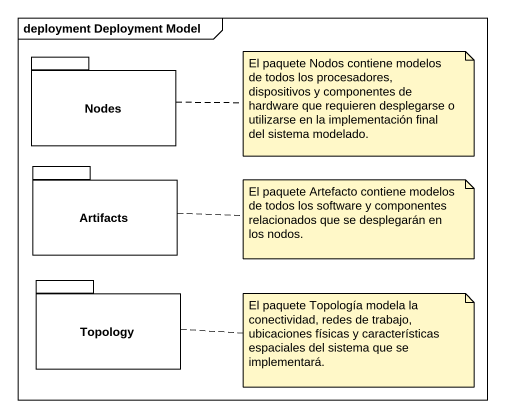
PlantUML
@startuml
mainframe deployment Deployment Model
package Nodes {
}
package Artifacts {
}
package Topology {
}
note right of Nodes : El paquete Nodos contiene modelos de todos los procesadores, dispositivos y componentes de hardware que requieren desplegarse o utilizarse en la implementación final del sistema modelado.
note right of Artifacts : El paquete Artefacto contiene modelos de todos los software y componentes relacionados que se desplegarán en los nodos.
note right of Topology : El paquete Topología modela la conectividad, redes de trabajo, ubicaciones físicas y características espaciales del sistema que se implementará.
@enduml
